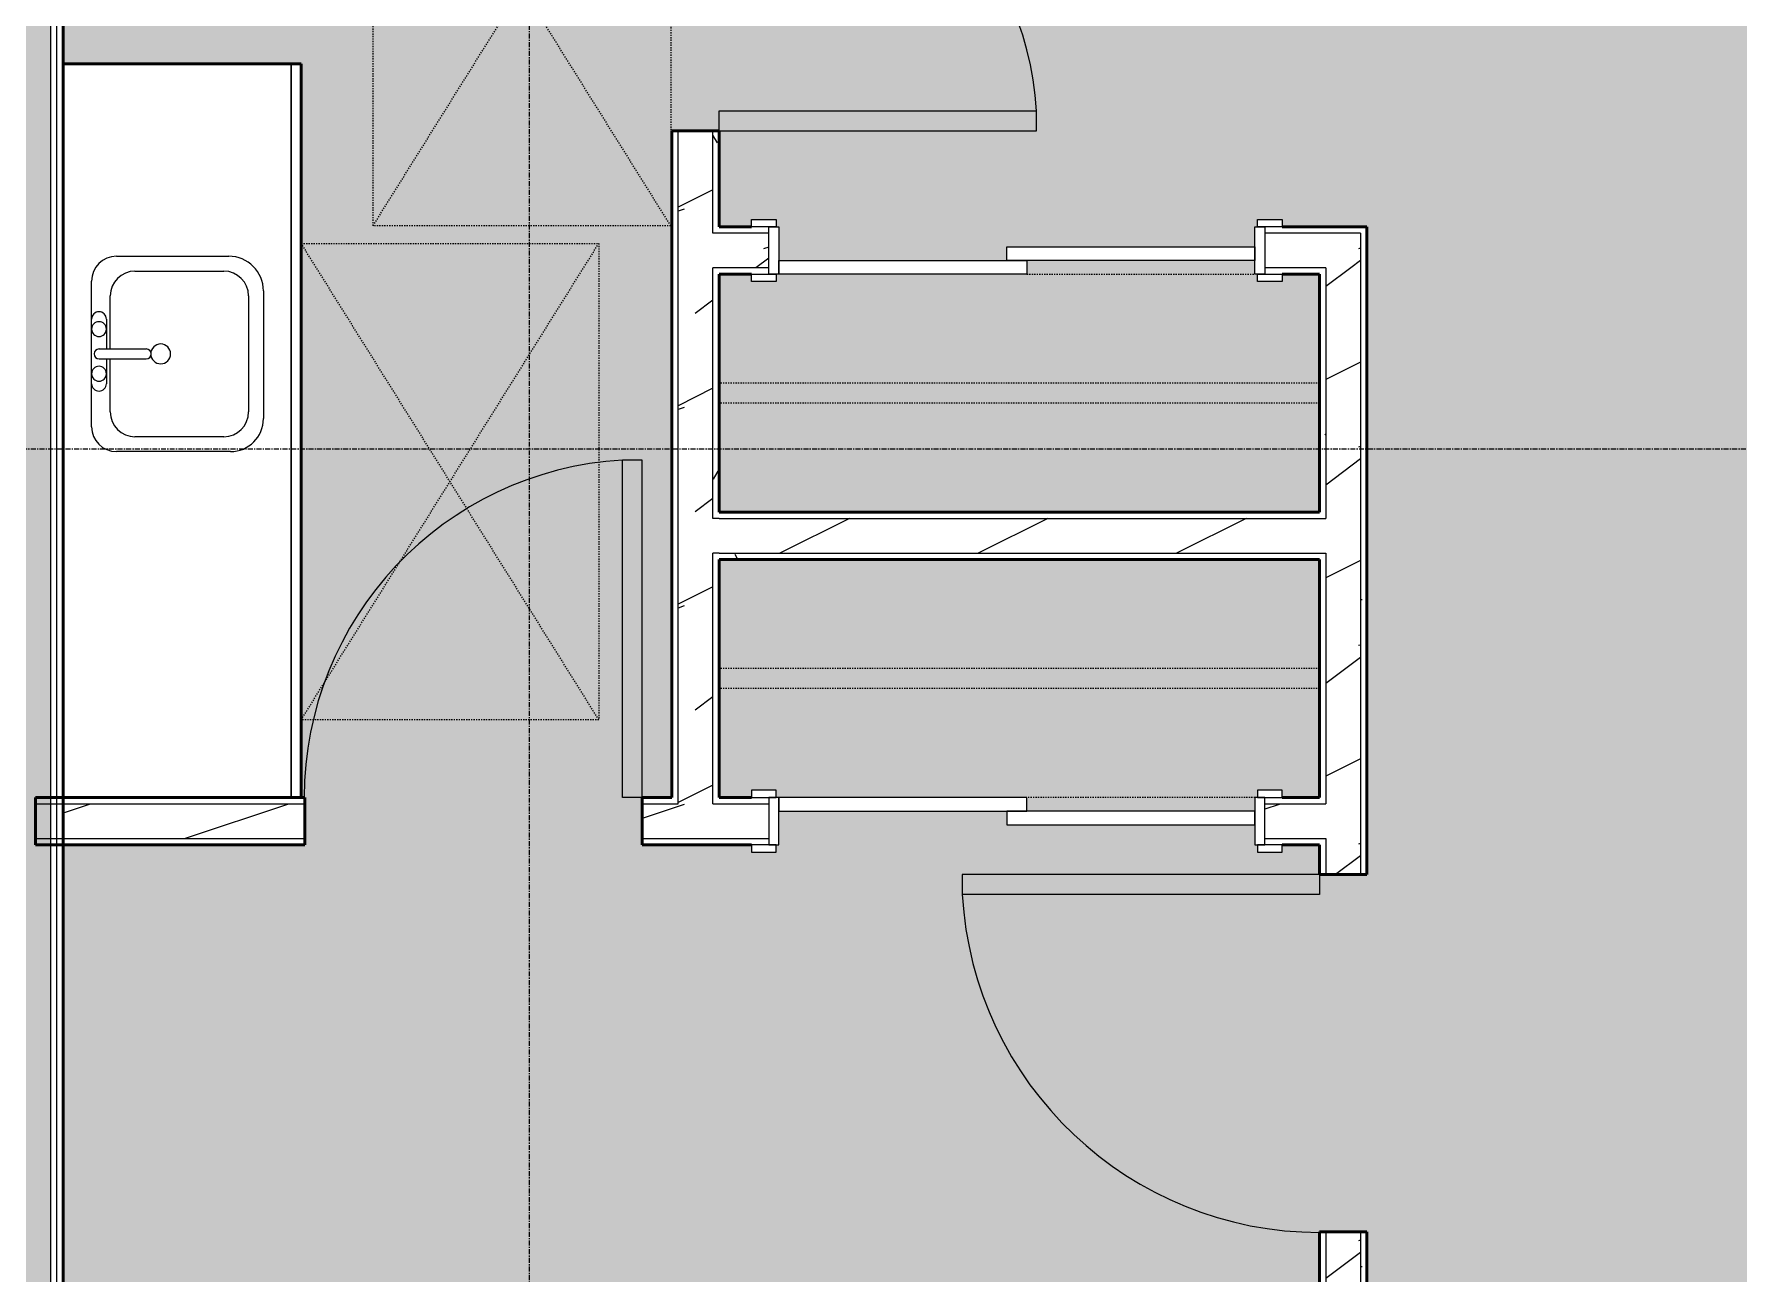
# Model space of a CAD drawing. Header units: inches. Extents: x -4292 to -464, y 9706 to 12474.
# Drawn here: x -3204.2 to -3032.4, y 11452.1 to 11577 of the extents above; entities that cross this region are included whole.
import ezdxf

# ---------------------------------------------------------------- set-up
doc = ezdxf.new("R2010")
doc.units = ezdxf.units.IN
doc.header["$MEASUREMENT"] = 0
doc.linetypes.add('Dash', pattern=[0.25, 0.125, -0.125])
doc.linetypes.add('Grid Line 1_2_', pattern=[0.875, 0.5, -0.125, 0.125, -0.125])
for name, color, linetype, lineweight in [('A-AREA-PATT-5', 41, 'Continuous', 9), ('A-DOOR-1', 7, 'Continuous', 9), ('A-DOOR-2', 90, 'Continuous', 20), ('A-DOOR-FRAM-1', 90, 'Continuous', 20), ('A-GENM-HDLN-1', 7, 'Dash', 9), ('A-WALL', 113, 'Continuous', 13), ('A-WALL-2', 250, 'Continuous', 50), ('A-WALL-3', 50, 'Continuous', 13), ('A-WALL-PATT-1', 7, 'Continuous', 9), ('A-WALL-PATT-2', 8, 'Continuous', 9), ('A-WALL-PATT-5', 111, 'Continuous', 9), ('I-WALL-1', 2, 'Continuous', 50), ('P-SANR-FIXT-1', 7, 'Continuous', 9), ('Q-CASE-1', 250, 'Continuous', 50), ('Q-CASE-2', 7, 'Continuous', 9), ('Q-CASE-HDLN-1', 7, 'Dash', 9), ('S-GRID-1', 1, 'Grid Line 1_2_', 9)]:
    doc.layers.add(name, color=color, linetype=linetype, lineweight=lineweight)
pattern_1 = [(0, (0, 0), (38.4, 9.6), [1.584, -27.216, 1.584, -27.216, -153.6]), (0, (0, 0), (38.4, 9.6), [-57.6, 1.584, -56.016, 1.584, -27.216, -67.2]), (0, (0, 0), (38.4, 9.6), [-144, 1.584, -17.616, 1.584, -46.416]), (120, (14.4, 4.8), (-27.513844, 28.4553755), [1.584, -27.216, 1.584, -27.216, -153.6]), (120, (14.4, 4.8), (-27.513844, 28.4553755), [-57.6, 1.584, -56.016, 1.584, -27.216, -67.2]), (120, (14.4, 4.8), (-27.513844, 28.4553755), [-144, 1.584, -17.616, 1.584, -46.416]), (240, (19.2, 24), (-10.886156, -38.0553755), [1.584, -27.216, 1.584, -27.216, -153.6]), (240, (19.2, 24), (-10.886156, -38.0553755), [-57.6, 1.584, -56.016, 1.584, -27.216, -67.2]), (240, (19.2, 24), (-10.886156, -38.0553755), [-144, 1.584, -17.616, 1.584, -46.416])]
pattern_2 = [(216.87, (7.997, 19.992), (59.9755286, 39.9843071), [9.996, -89.964]), (206.565, (19.992, 13.994), (-19.991807, -19.992219), [22.352, -22.352]), (198.435, (19.992, 3.998), (-39.983821, -19.991955), [12.644, -50.576])]

msp = doc.modelspace()

# ---------------------------------------------------------------- hatches: boundary and pattern name
at = {"layer": 'A-AREA-PATT-5'}
h = msp.add_hatch(color=256, dxfattribs=at)
h.paths.add_polyline_path([(-3023.8465, 11252.8894), (-3022.1112, 11252.8894), (-3022.1112, 11256.2644), (-2919.3237, 11256.2644), (-2919.3237, 11328.2761), (-2935.4487, 11328.2761), (-2935.4487, 11346.2761), (-2931.4487, 11346.2761), (-2931.4487, 11382.2761), (-2935.4487, 11382.2761), (-2935.4487, 11400.2761), (-2919.3237, 11400.2761), (-2919.3237, 11513.7144), (-2944.6326, 11513.7144), (-2944.6326, 11506.6399), (-2961.1326, 11506.6399), (-2961.1326, 11513.7144), (-2974.7539, 11513.7144), (-2974.7539, 11506.6399), (-2991.2539, 11506.6399), (-2991.2539, 11513.7144), (-3003.8752, 11513.7144), (-3003.8752, 11506.6399), (-3020.3752, 11506.6399), (-3020.3752, 11513.7144), (-3027.9237, 11513.7144), (-3027.9237, 11549.7144), (-3025.3237, 11549.7144), (-3025.3237, 11551.1425), (-3025.1269, 11551.3394), (-3024.2308, 11551.3394), (-3024.2308, 11551.5894), (-3020.4662, 11551.5894), (-3020.4662, 11551.8394), (-3018.5647, 11551.8394), (-3018.5647, 11551.5894), (-3009.1737, 11551.5894), (-3009.1737, 11551.8394), (-3008.5832, 11551.8394), (-3008.5832, 11551.5894), (-3007.9926, 11551.5894), (-3007.9926, 11551.8394), (-3007.402, 11551.8394), (-3007.402, 11551.5894), (-3006.8115, 11551.5894), (-3006.8115, 11551.8394), (-3006.2209, 11551.8394), (-3006.2209, 11551.5894), (-3005.6304, 11551.5894), (-3005.6304, 11551.8394), (-3005.0398, 11551.8394), (-3005.0398, 11551.5894), (-3002.4167, 11551.5894), (-3002.3956, 11551.3394), (-3001.4673, 11551.3173), (-3001.3814, 11551.2817), (-3001.3237, 11551.1425), (-3001.3237, 11549.7144), (-2943.3237, 11549.7144), (-2943.3237, 11580.8092), (-2943.6987, 11580.8092), (-2943.6987, 11604.8092), (-2943.3237, 11604.8092), (-2943.3237, 11619.3394), (-2973.5737, 11619.3394), (-2973.5737, 11611.3394), (-3009.3237, 11611.3394), (-3009.3237, 11622.3894), (-3018.3237, 11622.3894), (-3018.3237, 11624.3269), (-3018.9487, 11624.3269), (-3018.9487, 11625.3894), (-3053.6987, 11625.3894), (-3053.6987, 11624.3269), (-3054.3237, 11624.3269), (-3054.3237, 11622.3894), (-3077.7737, 11622.3894), (-3077.7737, 11608.8997), (-3087.5737, 11608.8997), (-3087.5737, 11610.6497), (-3088.1987, 11610.6497), (-3088.1987, 11612.6497), (-3087.5737, 11612.6497), (-3087.5737, 11613.7747), (-3085.5737, 11613.7747), (-3085.5737, 11613.6497), (-3082.5237, 11613.6497), (-3082.5237, 11643.3394), (-3175.9487, 11643.3394), (-3175.9487, 11607.9894), (-3180.0737, 11607.9894), (-3180.0737, 11612.7394), (-3180.6987, 11612.7394), (-3180.6987, 11643.3394), (-3201.3237, 11643.3394), (-3201.3237, 11612.7394), (-3200.0737, 11612.7394), (-3200.0737, 11607.9894), (-3201.3237, 11607.9894), (-3201.3237, 11601.9656), (-3193.5975, 11601.9656), (-3192.6331, 11601.8386), (-3191.7344, 11601.4664), (-3190.9627, 11600.8742), (-3190.3705, 11600.1025), (-3189.9983, 11599.2038), (-3189.8713, 11598.1631), (-3189.8713, 11596.8511), (-3186.8475, 11597.1988), (-3185.8475, 11598.3905), (-3184.8475, 11598.9573), (-3183.338, 11599.3151), (-3182.8437, 11599.4022), (-3181.8475, 11599.4894), (-3179.8551, 11599.3151), (-3177.8475, 11598.7771), (-3175.8475, 11598.0492), (-3173.8475, 11597.1166), (-3171.8475, 11595.7292), (-3170.8475, 11594.7292), (-3170.3475, 11593.8631), (-3169.8475, 11592.4894), (-3169.8475, 11591.4894), (-3170.3475, 11590.1157), (-3170.8475, 11589.2496), (-3171.8475, 11588.2496), (-3174.1229, 11586.7338), (-3175.8475, 11585.9296), (-3177.8475, 11585.2016), (-3179.8551, 11584.6637), (-3181.8475, 11584.4894), (-3183.338, 11584.6637), (-3183.8475, 11584.7535), (-3184.8475, 11585.0215), (-3185.8475, 11585.5883), (-3186.8475, 11586.78), (-3189.8713, 11587.1277), (-3189.8713, 11585.7394), (-3189.9983, 11584.775), (-3190.3705, 11583.8763), (-3190.9627, 11583.1046), (-3191.7344, 11582.5124), (-3192.6331, 11582.1401), (-3193.5975, 11582.0132), (-3201.3237, 11582.0132), (-3201.3237, 11573.9894), (-3177.3237, 11573.9894), (-3177.3237, 11500.0644), (-3176.9487, 11500.0644), (-3176.9487, 11495.3144), (-3201.3237, 11495.3144), (-3201.3237, 11256.2644), (-3139.4362, 11256.2644), (-3139.4362, 11288.5394), (-3132.6737, 11288.5394), (-3132.6737, 11283.7894), (-3134.6862, 11283.7894), (-3134.6862, 11256.2644), (-3101.29, 11256.2644), (-3101.29, 11283.7894), (-3102.6737, 11283.7894), (-3102.6737, 11288.5394), (-3095.2362, 11288.5394), (-3095.2362, 11283.7894), (-3096.54, 11283.7894), (-3096.54, 11256.2644), (-3074.6737, 11256.2644), (-3074.6737, 11283.7894), (-3075.2362, 11283.7894), (-3075.2362, 11288.5394), (-3074.6737, 11288.5394), (-3074.6737, 11456.3144), (-3069.9237, 11456.3144), (-3069.9237, 11256.2644), (-3060.1362, 11256.2644), (-3060.1362, 11252.8894), (-3024.1112, 11252.8894)], flags=0)
h.paths.add_polyline_path([(-3103.9237, 11257.5394), (-3131.9237, 11257.5394), (-3131.9237, 11282.7894), (-3122.4152, 11282.7894), (-3122.3902, 11283.2894), (-3121.9323, 11283.2894), (-3121.9323, 11282.7894), (-3105.661, 11282.7894), (-3105.6235, 11283.2894), (-3104.9365, 11283.2894), (-3104.9365, 11282.7894), (-3103.9237, 11282.7894), (-3103.9237, 11258.5394)], flags=0)
h.paths.add_polyline_path([(-2980.3987, 11280.7864), (-2980.3643, 11315.7864), (-2974.3987, 11315.7864), (-2974.3987, 11316.7864), (-2938.3987, 11316.7864), (-2938.3987, 11315.7864), (-2932.3987, 11315.7864), (-2932.3987, 11280.7864), (-2953.6054, 11280.7864)], flags=0)
h.paths.add_polyline_path([(-3181.3862, 11293.3144), (-3199.3862, 11293.3144), (-3199.3862, 11311.3144), (-3181.3862, 11311.3144)], flags=0)
h.paths.add_polyline_path([(-3181.3862, 11315.3144), (-3199.8862, 11315.3144), (-3199.8862, 11393.3144), (-3119.8862, 11393.3144), (-3119.8862, 11315.3144), (-3174.1229, 11315.3144)], flags=0)
h.paths.add_polyline_path([(-3008.7348, 11325.7864), (-3019.7237, 11325.7864), (-3019.7237, 11409.7864), (-2984.7237, 11409.7864), (-2984.7237, 11403.7864), (-2983.7237, 11403.7864), (-2983.7237, 11331.7864), (-2984.7237, 11331.7864), (-2984.7237, 11325.7864), (-3000.1832, 11325.7864)], flags=0)
h.paths.add_polyline_path([(-3181.3862, 11395.2462), (-3199.3862, 11395.2462), (-3199.3862, 11413.2462), (-3181.3862, 11413.2462)], flags=0)
h.paths.add_polyline_path([(-2959.2298, 11418.7864), (-2974.3987, 11418.7864), (-2974.3987, 11419.7864), (-2980.3987, 11419.7864), (-2980.3987, 11454.7864), (-2932.3987, 11454.7864), (-2932.3987, 11419.7864), (-2938.3987, 11419.7864), (-2938.3987, 11418.7864), (-2953.6054, 11418.7864)], flags=0)
h.paths.add_polyline_path([(-3070.5487, 11492.3144), (-3074.6737, 11492.3144), (-3074.6737, 11495.3144), (-3078.4362, 11495.3144), (-3078.4362, 11494.5644), (-3080.9362, 11494.5644), (-3080.9362, 11495.3144), (-3081.1862, 11495.3144), (-3081.1862, 11497.3144), (-3106.1862, 11497.3144), (-3106.1862, 11498.6894), (-3129.1862, 11498.6894), (-3129.1862, 11495.3144), (-3129.4362, 11495.3144), (-3129.4362, 11494.5644), (-3131.9362, 11494.5644), (-3131.9362, 11495.3144), (-3142.9487, 11495.3144), (-3142.9487, 11500.0644), (-3139.9487, 11500.0644), (-3139.9487, 11567.2644), (-3135.1987, 11567.2644), (-3135.1987, 11557.5644), (-3131.9362, 11557.5644), (-3131.9362, 11558.3144), (-3129.4362, 11558.3144), (-3129.4362, 11557.5644), (-3129.1862, 11557.5644), (-3129.1862, 11554.1894), (-3106.1862, 11554.1894), (-3106.1862, 11555.5644), (-3081.1862, 11555.5644), (-3081.1862, 11557.5644), (-3080.9362, 11557.5644), (-3080.9362, 11558.3144), (-3078.4362, 11558.3144), (-3078.4362, 11557.5644), (-3069.9237, 11557.5644), (-3069.9237, 11492.3144)], flags=0)
h.paths.add_polyline_path([(-3081.1862, 11498.6894), (-3081.1862, 11500.0644), (-3080.9362, 11500.0644), (-3080.9362, 11500.8144), (-3078.4362, 11500.8144), (-3078.4362, 11500.0644), (-3074.6737, 11500.0644), (-3074.6737, 11524.0644), (-3135.1987, 11524.0644), (-3135.1987, 11500.0644), (-3131.9362, 11500.0644), (-3131.9362, 11500.8144), (-3129.4362, 11500.8144), (-3129.4362, 11500.0644), (-3104.1862, 11500.0644), (-3104.1862, 11498.6894), (-3092.4248, 11498.6894)], flags=0)
h.paths.add_polyline_path([(-3074.6737, 11528.8144), (-3074.6737, 11552.8144), (-3078.4362, 11552.8144), (-3078.4362, 11552.0644), (-3080.9362, 11552.0644), (-3080.9362, 11552.8144), (-3081.1862, 11552.8144), (-3081.1862, 11554.1894), (-3104.1862, 11554.1894), (-3104.1862, 11552.8144), (-3129.4362, 11552.8144), (-3129.4362, 11552.0644), (-3131.9362, 11552.0644), (-3131.9362, 11552.8144), (-3135.1987, 11552.8144), (-3135.1987, 11528.8144), (-3079.5237, 11528.8144)], flags=0)
h.paths.add_polyline_path([(-3018.3237, 11586.3894), (-3020.0737, 11586.3894), (-3020.0737, 11622.3894), (-3018.3237, 11622.3894), (-3018.3237, 11611.3394)], flags=0)
h.paths.add_polyline_path([(-3089.3237, 11588.8997), (-3089.3237, 11608.8997), (-3087.5737, 11608.8997), (-3087.5737, 11588.8997)], flags=0)
h.paths.add_polyline_path([(-3127.5737, 11588.8997), (-3127.5737, 11608.8997), (-3125.8237, 11608.8997), (-3125.8237, 11588.8997)], flags=0)
h.paths.add_polyline_path([(-3135.1987, 11599.2644), (-3139.9487, 11599.2644), (-3139.9487, 11643.2747), (-3135.1987, 11643.2747), (-3135.1987, 11613.6497), (-3129.5737, 11613.6497), (-3129.5737, 11613.7747), (-3127.5737, 11613.7747), (-3127.5737, 11612.6497), (-3126.9487, 11612.6497), (-3126.9487, 11610.6497), (-3127.5737, 11610.6497), (-3127.5737, 11608.8997), (-3135.1987, 11608.8997)], flags=0)
h.paths.add_polyline_path([(-3129.5737, 11615.234), (-3130.3737, 11615.234), (-3130.3737, 11641.234), (-3105.3737, 11641.234), (-3105.3737, 11615.234), (-3127.5737, 11615.234)], flags=0)
h.paths.add_polyline_path([(-3007.3237, 11641.3394), (-2973.5737, 11641.3394), (-2973.5737, 11643.3394), (-3009.3237, 11643.3394), (-3009.3237, 11641.3394), (-3008.7348, 11641.3394)], flags=0)
at = {"layer": 'A-WALL-PATT-1'}
h = msp.add_hatch(dxfattribs=at)
h.set_pattern_fill('FP_1', color=256, style=0, pattern_type=2)
h.set_pattern_definition(pattern_1)
h.paths.add_polyline_path([(-3139.9487, 11500.0644), (-3139.3237, 11500.0644), (-3139.3237, 11567.2644), (-3139.9487, 11567.2644), (-3139.9487, 11524.6894)], flags=0)
h.paths.add_polyline_path([(-3139.9487, 11599.2644), (-3139.3237, 11599.2644), (-3139.3237, 11643.2747), (-3139.9487, 11643.2747), (-3139.9487, 11609.5247)], flags=0)
h = msp.add_hatch(dxfattribs=at)
h.set_pattern_fill('FP_1', color=256, style=0, pattern_type=2)
h.set_pattern_definition(pattern_1)
h.paths.add_polyline_path([(-3135.8237, 11500.0644), (-3135.1987, 11500.0644), (-3135.1987, 11524.6894), (-3135.8237, 11524.6894), (-3135.8237, 11524.0644)], flags=0)
h.paths.add_polyline_path([(-3135.1987, 11528.1894), (-3135.1987, 11553.4394), (-3135.8237, 11553.4394), (-3135.8237, 11528.1894), (-3135.3263, 11528.1894)], flags=0)
h.paths.add_polyline_path([(-3135.1987, 11556.9394), (-3135.1987, 11567.2644), (-3135.8237, 11567.2644), (-3135.8237, 11556.9394)], flags=0)
h.paths.add_polyline_path([(-3135.8237, 11599.2644), (-3135.1987, 11599.2644), (-3135.1987, 11609.5247), (-3135.8237, 11609.5247)], flags=0)
h.paths.add_polyline_path([(-3135.8237, 11613.0247), (-3135.1987, 11613.0247), (-3135.1987, 11643.2747), (-3135.8237, 11643.2747), (-3135.8237, 11615.234)], flags=0)
h = msp.add_hatch(dxfattribs=at)
h.set_pattern_fill('FP_1', color=256, style=0, pattern_type=2)
h.set_pattern_definition(pattern_1)
h.paths.add_polyline_path([(-3070.5487, 11255.6394), (-3069.9237, 11255.6394), (-3069.9237, 11456.3144), (-3070.5487, 11456.3144), (-3070.5487, 11270.9915)], flags=0)
h.paths.add_polyline_path([(-3070.5487, 11492.3144), (-3069.9237, 11492.3144), (-3069.9237, 11556.9394), (-3070.5487, 11556.9394), (-3070.5487, 11524.6894)], flags=0)
h = msp.add_hatch(dxfattribs=at)
h.set_pattern_fill('FP_1', color=256, style=0, pattern_type=2)
h.set_pattern_definition(pattern_1)
h.paths.add_polyline_path([(-3074.6737, 11255.6394), (-3074.0487, 11255.6394), (-3074.0487, 11456.3144), (-3074.6737, 11456.3144), (-3074.6737, 11279.2522)], flags=0)
h.paths.add_polyline_path([(-3074.6737, 11492.3144), (-3074.0487, 11492.3144), (-3074.0487, 11495.9394), (-3074.6737, 11495.9394), (-3074.6737, 11495.3144)], flags=0)
h.paths.add_polyline_path([(-3074.6737, 11499.4394), (-3074.0487, 11499.4394), (-3074.0487, 11524.6894), (-3074.6737, 11524.6894), (-3074.6737, 11500.0644)], flags=0)
h.paths.add_polyline_path([(-3074.0487, 11528.1894), (-3074.0487, 11552.8144), (-3074.6737, 11552.8144), (-3074.6737, 11528.1894)], flags=0)
h = msp.add_hatch(dxfattribs=at)
h.set_pattern_fill('FP_1', color=256, style=0, pattern_type=2)
h.set_pattern_definition(pattern_1)
h.paths.add_polyline_path([(-3118.9936, 11524.0644), (-3074.6737, 11524.0644), (-3074.6737, 11524.6894), (-3135.1987, 11524.6894), (-3135.1987, 11524.0644), (-3130.1862, 11524.0644)], flags=0)
at = {"layer": 'A-WALL-PATT-2'}
h = msp.add_hatch(dxfattribs=at)
h.set_pattern_fill('FP_2', color=256, style=0, pattern_type=2)
h.set_pattern_definition(pattern_2)
h.paths.add_polyline_path([(-3135.84, 11499.4394), (-3135.8237, 11499.4394), (-3135.8237, 11567.2644), (-3139.3237, 11567.2644), (-3139.3237, 11499.4394)], flags=0)
h.paths.add_polyline_path([(-3139.3237, 11599.2644), (-3135.8237, 11599.2644), (-3135.8237, 11643.2747), (-3139.3237, 11643.2747), (-3139.3237, 11615.234)], flags=0)
h = msp.add_hatch(dxfattribs=at)
h.set_pattern_fill('FP_2', color=256, style=0, pattern_type=2)
h.set_pattern_definition(pattern_2)
h.paths.add_polyline_path([(-3080.1862, 11553.4394), (-3070.5487, 11553.4394), (-3070.5487, 11556.9394), (-3080.1862, 11556.9394)], flags=0)
h.paths.add_polyline_path([(-3130.1862, 11553.4394), (-3130.1862, 11556.9394), (-3135.8237, 11556.9394), (-3135.8237, 11553.4394), (-3135.1987, 11553.4394)], flags=0)
h = msp.add_hatch(dxfattribs=at)
h.set_pattern_fill('FP_2', color=256, style=0, pattern_type=2)
h.set_pattern_definition(pattern_2)
h.paths.add_polyline_path([(-3070.5487, 11255.6394), (-3070.5487, 11456.3144), (-3074.0487, 11456.3144), (-3074.0487, 11255.6394)], flags=0)
h.paths.add_polyline_path([(-3074.0487, 11492.3144), (-3070.5487, 11492.3144), (-3070.5487, 11553.4394), (-3074.0487, 11553.4394), (-3074.0487, 11495.9394)], flags=0)
h = msp.add_hatch(dxfattribs=at)
h.set_pattern_fill('FP_2', color=256, style=0, pattern_type=2)
h.set_pattern_definition(pattern_2)
h.paths.add_polyline_path([(-3135.1987, 11524.6894), (-3074.0487, 11524.6894), (-3074.0487, 11528.1894), (-3135.8237, 11528.1894), (-3135.8237, 11524.6894), (-3135.5102, 11524.6894)], flags=0)
h = msp.add_hatch(dxfattribs=at)
h.set_pattern_fill('FP_2', color=256, style=0, pattern_type=2)
h.set_pattern_definition(pattern_2)
h.paths.add_polyline_path([(-3201.3237, 11495.9394), (-3176.9487, 11495.9394), (-3176.9487, 11499.4394), (-3201.3237, 11499.4394), (-3201.3237, 11499.0799)], flags=0)
h.paths.add_polyline_path([(-3142.9487, 11495.9394), (-3130.1862, 11495.9394), (-3130.1862, 11499.4394), (-3142.9487, 11499.4394)], flags=0)
h.paths.add_polyline_path([(-3074.0487, 11495.9394), (-3074.0487, 11499.4394), (-3080.1862, 11499.4394), (-3080.1862, 11495.9394), (-3074.6737, 11495.9394)], flags=0)
at = {"layer": 'A-WALL-PATT-5'}
h = msp.add_hatch(dxfattribs=at)
h.set_pattern_fill('FP_41', color=256, style=0, pattern_type=2)
h.set_pattern_definition([(161.57, (0.6, 0.6), (-4.80033747, -0.00041462), [0, -34.152, 3.792, 0]), (18.43, (-0.6, 0.6), (-4.80033747, 0.00041462), [0, -34.152, 3.792, 0]), (108.43, (0.6, 0.6), (2.39913218, -12.00105099), [11.382, -26.562]), (71.57, (-0.6, 0.6), (2.39913218, 12.00105099), [11.382, -26.562])])
h.paths.add_polyline_path([(-3206.0737, 11255.2644), (-3202.5737, 11255.2644), (-3202.5737, 11648.0894), (-3206.0737, 11648.0894), (-3206.0737, 11263.1224)], flags=0)
h = msp.add_hatch(dxfattribs=at)
h.set_pattern_fill('FP_1', color=256, style=0, pattern_type=2)
h.set_pattern_definition(pattern_1)
h.paths.add_polyline_path([(-3202.5737, 11255.6394), (-3201.9487, 11255.6394), (-3201.9487, 11644.5894), (-3202.5737, 11644.5894), (-3202.5737, 11263.1224)], flags=0)
h = msp.add_hatch(dxfattribs=at)
h.set_pattern_fill('FP_1', color=256, style=0, pattern_type=2)
h.set_pattern_definition(pattern_1)
h.paths.add_polyline_path([(-3201.9481, 11255.6394), (-3201.3237, 11255.6394), (-3201.3237, 11643.9644), (-3201.9487, 11643.9644), (-3201.9487, 11255.6394)], flags=0)

# ---------------------------------------------------------------- linework, layer by layer
at = {"layer": 'A-DOOR-1'}
for p, q in [((-3131.9362, 11558.3144), (-3129.4362, 11558.3144)), ((-3131.9362, 11557.5644), (-3131.9362, 11558.3144)), ((-3129.4362, 11557.5644), (-3131.9362, 11557.5644)), ((-3129.4362, 11558.3144), (-3129.4362, 11557.5644)), ((-3080.9362, 11558.3144), (-3078.4362, 11558.3144)), ((-3080.9362, 11557.5644), (-3080.9362, 11558.3144)), ((-3078.4362, 11557.5644), (-3080.9362, 11557.5644)), ((-3078.4362, 11558.3144), (-3078.4362, 11557.5644)), ((-3131.9362, 11552.8144), (-3129.4362, 11552.8144)), ((-3131.9362, 11552.0644), (-3131.9362, 11552.8144)), ((-3129.4362, 11552.8144), (-3129.4362, 11552.0644)), ((-3080.9362, 11552.8144), (-3078.4362, 11552.8144)), ((-3080.9362, 11552.0644), (-3080.9362, 11552.8144)), ((-3078.4362, 11552.8144), (-3078.4362, 11552.0644)), ((-3129.4362, 11552.0644), (-3131.9362, 11552.0644)), ((-3078.4362, 11552.0644), (-3080.9362, 11552.0644)), ((-3129.4362, 11500.8144), (-3131.9362, 11500.8144)), ((-3131.9362, 11500.8144), (-3131.9362, 11500.0644)), ((-3129.4362, 11500.0644), (-3129.4362, 11500.8144)), ((-3078.4362, 11500.8144), (-3080.9362, 11500.8144)), ((-3080.9362, 11500.8144), (-3080.9362, 11500.0644)), ((-3078.4362, 11500.0644), (-3078.4362, 11500.8144)), ((-3131.9362, 11500.0644), (-3129.4362, 11500.0644)), ((-3080.9362, 11500.0644), (-3078.4362, 11500.0644)), ((-3129.4362, 11495.3144), (-3131.9362, 11495.3144)), ((-3131.9362, 11495.3144), (-3131.9362, 11494.5644)), ((-3131.9362, 11494.5644), (-3129.4362, 11494.5644)), ((-3129.4362, 11494.5644), (-3129.4362, 11495.3144)), ((-3078.4362, 11495.3144), (-3080.9362, 11495.3144)), ((-3080.9362, 11495.3144), (-3080.9362, 11494.5644)), ((-3080.9362, 11494.5644), (-3078.4362, 11494.5644)), ((-3078.4362, 11494.5644), (-3078.4362, 11495.3144))]:
    msp.add_line(p, q, dxfattribs=at)
for centre, radius, start, end in [((-3135.1987, 11567.2644), 32.0666, 3.575871, 90), ((-3142.9487, 11500.0644), 34.0666, 93.365687, 180), ((-3074.6737, 11492.3144), 36.0666, 183.178852, 270)]:
    msp.add_arc(centre, radius, start, end, dxfattribs=at)
at = {"layer": 'A-DOOR-2'}
for p, q in [((-3135.1987, 11569.2644), (-3103.1946, 11569.2644)), ((-3135.1987, 11567.2644), (-3135.1987, 11569.2644)), ((-3103.1946, 11567.2644), (-3103.1946, 11569.2644)), ((-3135.1987, 11567.2644), (-3103.1946, 11567.2644)), ((-3129.1862, 11554.1894), (-3104.1862, 11554.1894)), ((-3129.1862, 11552.8144), (-3129.1862, 11554.1894)), ((-3106.1862, 11555.5644), (-3081.1862, 11555.5644)), ((-3106.1862, 11554.1894), (-3106.1862, 11555.5644)), ((-3081.1862, 11554.1894), (-3106.1862, 11554.1894)), ((-3104.1862, 11554.1894), (-3104.1862, 11552.8144)), ((-3081.1862, 11555.5644), (-3081.1862, 11554.1894)), ((-3104.1862, 11552.8144), (-3129.1862, 11552.8144)), ((-3144.9487, 11500.0644), (-3144.9487, 11534.0722)), ((-3142.9487, 11534.0722), (-3144.9487, 11534.0722)), ((-3142.9487, 11500.0644), (-3142.9487, 11534.0722)), ((-3142.9487, 11500.0644), (-3144.9487, 11500.0644)), ((-3104.1862, 11500.0644), (-3129.1862, 11500.0644)), ((-3129.1862, 11500.0644), (-3129.1862, 11498.6894)), ((-3104.1862, 11498.6894), (-3104.1862, 11500.0644)), ((-3129.1862, 11498.6894), (-3104.1862, 11498.6894)), ((-3081.1862, 11498.6894), (-3106.1862, 11498.6894)), ((-3106.1862, 11498.6894), (-3106.1862, 11497.3144)), ((-3106.1862, 11497.3144), (-3081.1862, 11497.3144)), ((-3081.1862, 11497.3144), (-3081.1862, 11498.6894)), ((-3110.6848, 11492.3144), (-3110.6848, 11490.3144)), ((-3074.6737, 11492.3144), (-3110.6848, 11492.3144)), ((-3074.6737, 11492.3144), (-3074.6737, 11490.3144)), ((-3074.6737, 11490.3144), (-3110.6848, 11490.3144))]:
    msp.add_line(p, q, dxfattribs=at)
at = {"layer": 'A-DOOR-FRAM-1'}
for p, q in [((-3130.1862, 11557.5644), (-3129.1862, 11557.5644)), ((-3130.1862, 11552.8144), (-3130.1862, 11557.5644)), ((-3129.1862, 11557.5644), (-3129.1862, 11552.8144)), ((-3081.1862, 11557.5644), (-3080.1862, 11557.5644)), ((-3081.1862, 11552.8144), (-3081.1862, 11557.5644)), ((-3080.1862, 11557.5644), (-3080.1862, 11552.8144)), ((-3129.1862, 11552.8144), (-3130.1862, 11552.8144)), ((-3080.1862, 11552.8144), (-3081.1862, 11552.8144)), ((-3129.1862, 11500.0644), (-3130.1862, 11500.0644)), ((-3130.1862, 11500.0644), (-3130.1862, 11495.3144)), ((-3129.1862, 11495.3144), (-3129.1862, 11500.0644)), ((-3081.1862, 11500.0644), (-3081.1862, 11495.3144)), ((-3080.1862, 11500.0644), (-3081.1862, 11500.0644)), ((-3080.1862, 11495.3144), (-3080.1862, 11500.0644)), ((-3130.1862, 11495.3144), (-3129.1862, 11495.3144)), ((-3081.1862, 11495.3144), (-3080.1862, 11495.3144))]:
    msp.add_line(p, q, dxfattribs=at)
at = {"layer": 'A-GENM-HDLN-1'}
for p, q in [((-3170.0737, 11557.6894), (-3140.0737, 11605.6894)), ((-3140.0737, 11557.6894), (-3170.0737, 11605.6894)), ((-3140.0737, 11605.6894), (-3140.0737, 11557.6894)), ((-3170.0737, 11557.6894), (-3170.0737, 11590.8679)), ((-3140.0737, 11557.6894), (-3170.0737, 11557.6894)), ((-3177.3237, 11507.9065), (-3147.3237, 11555.9065)), ((-3147.3237, 11507.9065), (-3177.3237, 11555.9065)), ((-3177.3237, 11555.9065), (-3147.3237, 11555.9065)), ((-3147.3237, 11555.9065), (-3147.3237, 11507.9065)), ((-3147.3237, 11507.9065), (-3177.3237, 11507.9065))]:
    msp.add_line(p, q, dxfattribs=at)
at = {"layer": 'A-WALL'}
for p, q in [((-3202.5737, 11255.2644), (-3202.5737, 11644.5894)), ((-3201.9487, 11255.2644), (-3201.9487, 11643.9644))]:
    msp.add_line(p, q, dxfattribs=at)
at = {"layer": 'A-WALL-2'}
for p, q in [((-3139.9487, 11567.2644), (-3139.9487, 11500.0644)), ((-3135.1987, 11567.2644), (-3139.9487, 11567.2644)), ((-3135.1987, 11557.5644), (-3135.1987, 11567.2644)), ((-3131.9362, 11557.5644), (-3135.1987, 11557.5644)), ((-3069.9237, 11557.5644), (-3078.4362, 11557.5644)), ((-3069.9237, 11556.9394), (-3069.9237, 11557.5644)), ((-3069.9237, 11552.8144), (-3069.9237, 11556.9394)), ((-3135.1987, 11552.8144), (-3131.9362, 11552.8144)), ((-3135.1987, 11528.8144), (-3135.1987, 11552.8144)), ((-3078.4362, 11552.8144), (-3074.6737, 11552.8144)), ((-3074.6737, 11552.8144), (-3074.6737, 11528.8144)), ((-3069.9237, 11492.3144), (-3069.9237, 11552.8144)), ((-3074.6737, 11528.8144), (-3135.1987, 11528.8144)), ((-3135.1987, 11500.0644), (-3135.1987, 11524.0644)), ((-3135.1987, 11524.0644), (-3074.6737, 11524.0644)), ((-3074.6737, 11524.0644), (-3074.6737, 11500.0644)), ((-3176.9487, 11500.0644), (-3204.1141, 11500.0644)), ((-3204.1141, 11500.0644), (-3204.1141, 11495.3144)), ((-3176.9487, 11495.3144), (-3176.9487, 11500.0644)), ((-3139.9487, 11500.0644), (-3142.9487, 11500.0644)), ((-3142.9487, 11500.0644), (-3142.9487, 11495.3144)), ((-3131.9362, 11500.0644), (-3135.1987, 11500.0644)), ((-3074.6737, 11500.0644), (-3078.4362, 11500.0644)), ((-3204.1141, 11495.3144), (-3176.9487, 11495.3144)), ((-3142.9487, 11495.3144), (-3131.9362, 11495.3144)), ((-3078.4362, 11495.3144), (-3074.6737, 11495.3144)), ((-3074.6737, 11495.3144), (-3074.6737, 11492.3144)), ((-3074.6737, 11492.3144), (-3069.9237, 11492.3144)), ((-3069.9237, 11456.3144), (-3074.6737, 11456.3144)), ((-3074.6737, 11456.3144), (-3074.6737, 11255.6394)), ((-3069.9237, 11255.6394), (-3069.9237, 11456.3144))]:
    msp.add_line(p, q, dxfattribs=at)
at = {"layer": 'A-WALL-3'}
for p, q in [((-3139.3237, 11500.0644), (-3139.3237, 11567.2644)), ((-3135.8237, 11556.9394), (-3135.8237, 11567.2644)), ((-3135.1987, 11556.9394), (-3135.8237, 11556.9394)), ((-3130.1862, 11556.9394), (-3135.1987, 11556.9394)), ((-3070.5487, 11556.9394), (-3080.1862, 11556.9394)), ((-3070.5487, 11556.9394), (-3070.5487, 11553.4394)), ((-3135.1987, 11553.4394), (-3135.8237, 11553.4394)), ((-3135.8237, 11528.1894), (-3135.8237, 11553.4394)), ((-3130.1862, 11553.4394), (-3135.1987, 11553.4394)), ((-3074.0487, 11553.4394), (-3080.1862, 11553.4394)), ((-3074.0487, 11553.4394), (-3074.0487, 11552.8144)), ((-3074.0487, 11552.8144), (-3074.0487, 11528.1894)), ((-3070.5487, 11553.4394), (-3070.5487, 11552.8144)), ((-3070.5487, 11552.8144), (-3070.5487, 11492.3144)), ((-3135.1987, 11528.1894), (-3135.8237, 11528.1894)), ((-3135.1987, 11528.1894), (-3074.6737, 11528.1894)), ((-3074.6737, 11528.1894), (-3074.0487, 11528.1894)), ((-3135.8237, 11500.0644), (-3135.8237, 11524.6894)), ((-3135.1987, 11524.6894), (-3135.8237, 11524.6894)), ((-3135.1987, 11524.6894), (-3074.6737, 11524.6894)), ((-3074.6737, 11524.6894), (-3074.0487, 11524.6894)), ((-3074.0487, 11524.6894), (-3074.0487, 11499.4394)), ((-3204.1141, 11499.4394), (-3176.9487, 11499.4394)), ((-3142.9487, 11499.4394), (-3139.3237, 11499.4394)), ((-3139.3237, 11499.4394), (-3139.3237, 11500.0644)), ((-3135.8237, 11499.4394), (-3135.8237, 11500.0644)), ((-3135.8237, 11499.4394), (-3130.1862, 11499.4394)), ((-3080.1862, 11499.4394), (-3074.6737, 11499.4394)), ((-3074.6737, 11499.4394), (-3074.0487, 11499.4394)), ((-3204.1141, 11495.9394), (-3176.9487, 11495.9394)), ((-3142.9487, 11495.9394), (-3130.1862, 11495.9394)), ((-3080.1862, 11495.9394), (-3074.6737, 11495.9394)), ((-3074.6737, 11495.9394), (-3074.0487, 11495.9394)), ((-3074.0487, 11495.9394), (-3074.0487, 11492.3144)), ((-3074.0487, 11456.3144), (-3074.0487, 11255.6394)), ((-3070.5487, 11456.3144), (-3070.5487, 11255.6394))]:
    msp.add_line(p, q, dxfattribs=at)
at = {"layer": 'I-WALL-1'}
msp.add_line((-3201.3237, 11255.2644), (-3201.3237, 11643.3394), dxfattribs=at)
at = {"layer": 'P-SANR-FIXT-1'}
for p, q in [((-3195.9487, 11554.6139), (-3184.6259, 11554.6139)), ((-3195.9487, 11554.6139), (-3184.6259, 11554.6139)), ((-3194.0737, 11553.1139), (-3185.1259, 11553.1139)), ((-3198.4487, 11537.4289), (-3198.4487, 11552.1139)), ((-3198.4487, 11537.4289), (-3198.4487, 11552.1139)), ((-3196.5737, 11545.2714), (-3196.5737, 11550.6139)), ((-3182.6259, 11550.6139), (-3182.6259, 11538.9289)), ((-3181.1259, 11551.1139), (-3181.1259, 11538.2497)), ((-3181.1259, 11551.1139), (-3181.1259, 11538.2497)), ((-3198.4487, 11541.7714), (-3198.4487, 11548.2714)), ((-3196.9487, 11548.2714), (-3196.9487, 11545.2714)), ((-3197.6849, 11545.2714), (-3192.9466, 11545.2714)), ((-3197.6849, 11544.2714), (-3192.9466, 11544.2714)), ((-3196.9487, 11544.2714), (-3196.9487, 11541.7714)), ((-3196.5737, 11538.9289), (-3196.5737, 11544.2714)), ((-3185.1259, 11536.4289), (-3194.0737, 11536.4289)), ((-3184.4468, 11534.9289), (-3195.9487, 11534.9289)), ((-3184.4468, 11534.9289), (-3195.9487, 11534.9289))]:
    msp.add_line(p, q, dxfattribs=at)
for centre, radius, start, end in [((-3195.9487, 11552.1139), 2.5, 90, 180), ((-3195.9487, 11552.1139), 2.5, 90, 180), ((-3184.6259, 11551.1139), 3.5, 0, 90), ((-3184.6259, 11551.1139), 3.5, 0, 90), ((-3194.0737, 11550.6139), 2.5, 90, 180), ((-3185.1259, 11550.6139), 2.5, 0, 90), ((-3197.6987, 11548.2714), 0.75, 0, 180), ((-3197.6987, 11547.2714), 0.75, 90, 270), ((-3197.6987, 11547.2714), 0.75, 270, 90), ((-3191.4814, 11544.7714), 1, 90, 270), ((-3191.4814, 11544.7714), 1, 270, 90), ((-3197.6849, 11544.7714), 0.5, 90, 270), ((-3192.9466, 11544.7714), 0.5, 270, 90), ((-3197.6987, 11542.7714), 0.75, 90, 270), ((-3197.6987, 11542.7714), 0.75, 270, 90), ((-3197.6987, 11541.7714), 0.75, 180, 0), ((-3194.0737, 11538.9289), 2.5, 180, 270), ((-3185.1259, 11538.9289), 2.5, 270, 0), ((-3195.9487, 11537.4289), 2.5, 180, 270), ((-3195.9487, 11537.4289), 2.5, 180, 270), ((-3184.4468, 11538.2497), 3.3209, 270, 0), ((-3184.4468, 11538.2497), 3.3209, 270, 0)]:
    msp.add_arc(centre, radius, start, end, dxfattribs=at)
at = {"layer": 'Q-CASE-1'}
for p, q in [((-3177.3237, 11573.9894), (-3201.3237, 11573.9894)), ((-3177.3237, 11500.0644), (-3177.3237, 11573.9894))]:
    msp.add_line(p, q, dxfattribs=at)
at = {"layer": 'Q-CASE-2'}
for p, q in [((-3201.3237, 11573.9894), (-3178.3237, 11573.9894)), ((-3178.3237, 11573.9894), (-3177.3237, 11573.9894)), ((-3178.3237, 11500.0644), (-3178.3237, 11573.9894)), ((-3178.3237, 11573.9894), (-3178.3237, 11500.0644)), ((-3177.3237, 11573.9894), (-3177.3237, 11500.0644))]:
    msp.add_line(p, q, dxfattribs=at)
at = {"layer": 'Q-CASE-HDLN-1'}
for p, q in [((-3135.1987, 11528.8144), (-3135.1987, 11552.8144)), ((-3135.1987, 11552.8144), (-3131.9362, 11552.8144)), ((-3104.1862, 11552.8144), (-3081.1862, 11552.8144)), ((-3078.4362, 11552.8144), (-3074.6737, 11552.8144)), ((-3074.6737, 11552.8144), (-3074.6737, 11528.8144)), ((-3074.6737, 11541.8144), (-3135.1987, 11541.8144)), ((-3074.6737, 11539.8144), (-3135.1987, 11539.8144)), ((-3074.6737, 11528.8144), (-3135.1987, 11528.8144)), ((-3135.1987, 11500.0644), (-3135.1987, 11524.0644)), ((-3135.1987, 11524.0644), (-3074.6737, 11524.0644)), ((-3074.6737, 11524.0644), (-3074.6737, 11500.0644)), ((-3074.6737, 11513.0644), (-3135.1987, 11513.0644)), ((-3074.6737, 11511.0644), (-3135.1987, 11511.0644)), ((-3131.9362, 11500.0644), (-3135.1987, 11500.0644)), ((-3081.1862, 11500.0644), (-3104.1862, 11500.0644)), ((-3074.6737, 11500.0644), (-3078.4362, 11500.0644))]:
    msp.add_line(p, q, dxfattribs=at)
at = {"layer": 'S-GRID-1'}
for p, q in [((-3154.3237, 9836.1797), (-3154.3237, 12413.7371)), ((-464.451, 11535.1894), (-4232.1914, 11535.1894))]:
    msp.add_line(p, q, dxfattribs=at)

doc.saveas('drawing.dxf')
